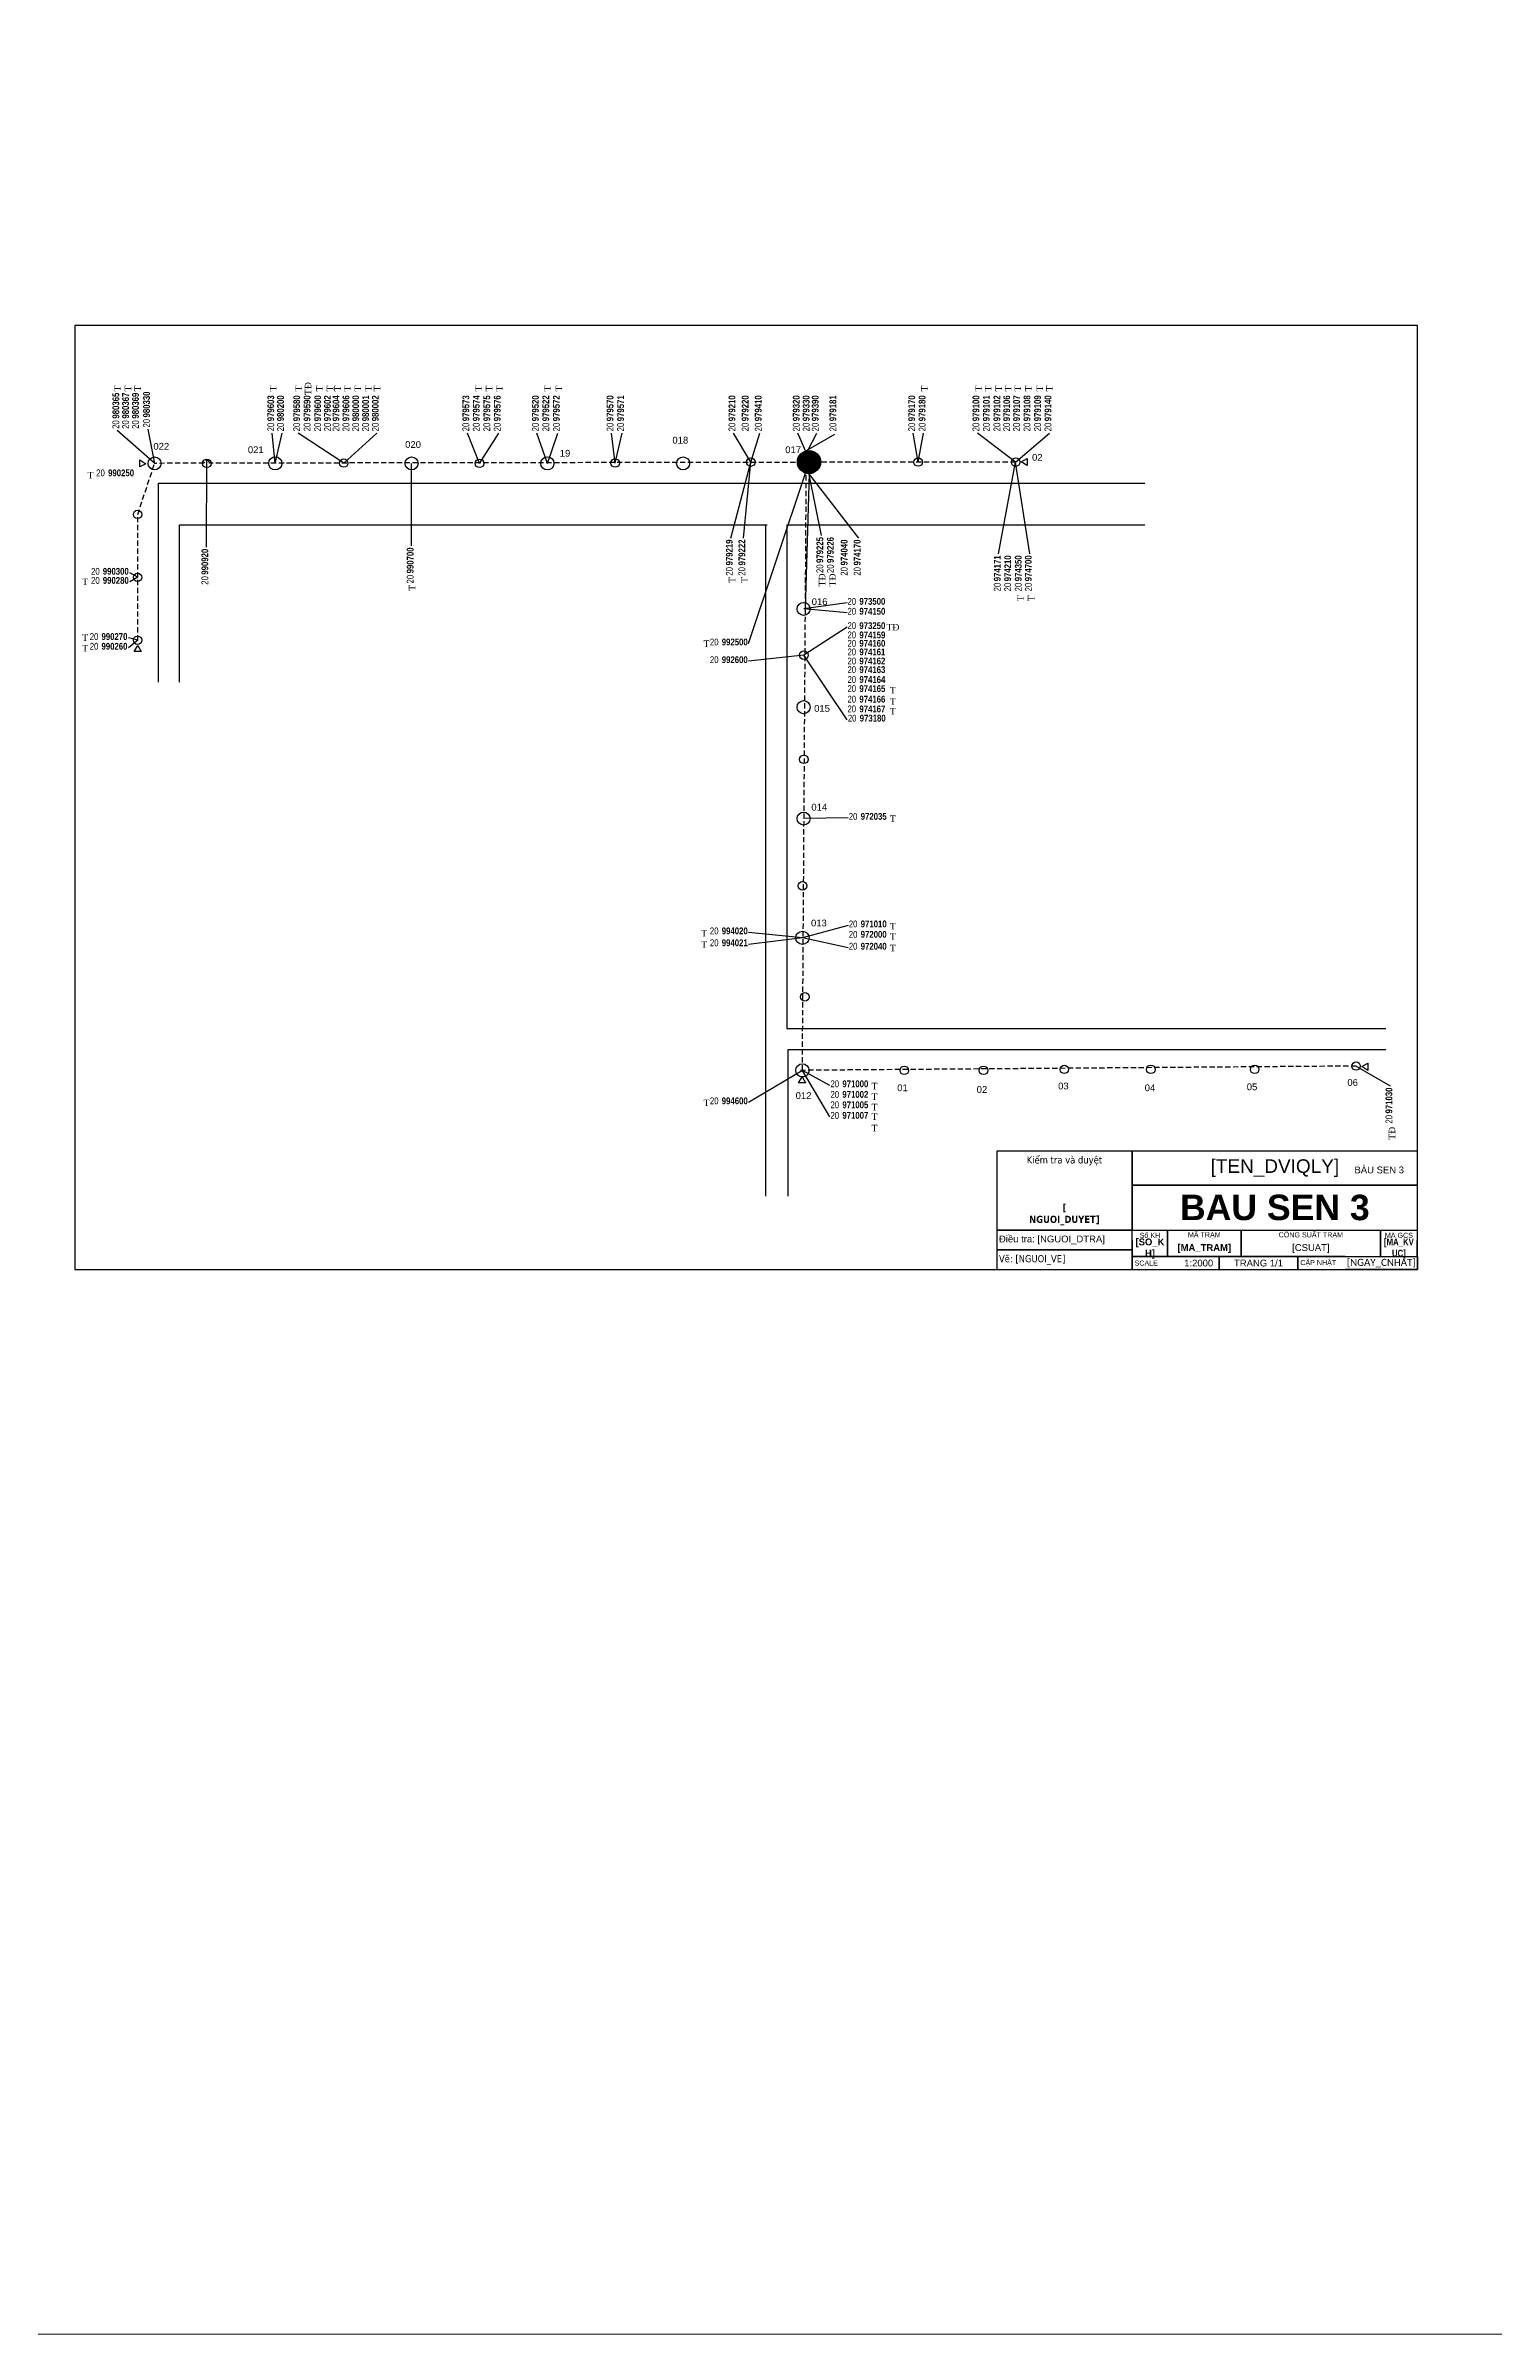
# Model space of a CAD drawing. Header units: metres. Extents: x 429925 to 893472, y 1245258 to 2552490.
# Drawn here: x 439415 to 440292, y 1265499 to 1266885 of the extents above; entities that cross this region are included whole.
import ezdxf

# ---------------------------------------------------------------- set-up
doc = ezdxf.new("R2010")
doc.units = ezdxf.units.M
doc.linetypes.add('HIDDEN2', pattern=[4.7625, 3.175, -1.5875])
for name, color, linetype in [('ANNOTATIONS', 7, 'Continuous'), ('CONNECTOR', 7, 'Continuous'), ('DATA_GRAPHIC', 7, 'Continuous')]:
    doc.layers.add(name, color=color, linetype=linetype)
doc.layers.add('duong bao', color=3, linetype='Continuous', lineweight=13)
doc.styles.get("Standard").update_dxf_attribs({"font": 'arial.ttf'})

msp = doc.modelspace()

# ---------------------------------------------------------------- hatches: boundary and pattern name
at = {"layer": 'CONNECTOR'}
h = msp.add_hatch(color=254, dxfattribs=at)
edge = h.paths.add_edge_path()
edge.add_arc((439877.4, 1266632.8), 7.02, 0, 360)
msp.add_hatch(color=7, dxfattribs=at).paths.add_polyline_path([(439884.2, 1266632.9), (439874.1, 1266638.8), (439873.9, 1266626.7)])

# ---------------------------------------------------------------- linework, layer by layer
at = {"color": 9, "linetype": 'Continuous'}
for p, q in [((439483.7, 1266620.1), (440080.6, 1266620.1)), ((439483.7, 1266499.5), (439483.7, 1266620.1)), ((439496.4, 1266594.7), (439852, 1266594.7)), ((439496.4, 1266499.5), (439496.4, 1266594.7)), ((439851.3, 1266188.3), (439851.3, 1266594.7)), ((439864, 1266594.7), (439864, 1266289.9)), ((439864, 1266594.7), (440080.6, 1266594.7)), ((439864, 1266289.9), (440226.6, 1266289.9)), ((439864.7, 1266188.3), (439864.7, 1266277.2)), ((439864.7, 1266277.2), (440226.6, 1266277.2)), ((440073.1, 1266161.4), (440073.1, 1266167.7)), ((440073.1, 1266167.7), (440094.4, 1266167.7)), ((440094.4, 1266167.7), (440094.4, 1266161.4)), ((440094.4, 1266161.4), (440094.4, 1266167.7)), ((440094.4, 1266167.7), (440139, 1266167.7)), ((440139, 1266167.7), (440139, 1266161.4)), ((440139, 1266161.4), (440139, 1266167.7)), ((440139, 1266167.7), (440223.4, 1266167.7)), ((440223.4, 1266167.7), (440223.4, 1266161.4)), ((440223.4, 1266161.4), (440223.4, 1266167.7)), ((440223.4, 1266167.7), (440245.6, 1266167.7)), ((440245.6, 1266167.7), (440245.6, 1266161.4)), ((440073.1, 1266161.4), (440073.1, 1266151.8)), ((440073.1, 1266151.8), (440094.4, 1266151.8)), ((440100.8, 1266151.8), (440073.1, 1266151.8)), ((440073.1, 1266151.8), (440073.1, 1266143.9)), ((440094.4, 1266151.8), (440094.4, 1266161.4)), ((440094.4, 1266161.4), (440094.4, 1266151.8)), ((440094.4, 1266151.8), (440139, 1266151.8)), ((440139, 1266151.8), (440139, 1266161.4)), ((440139, 1266161.4), (440139, 1266151.8)), ((440139, 1266151.8), (440223.4, 1266151.8)), ((440201.9, 1266151.8), (440173.3, 1266151.8)), ((440173.3, 1266151.8), (440173.3, 1266143.9)), ((440201.9, 1266151.8), (440245.7, 1266151.8)), ((440223.4, 1266151.8), (440223.4, 1266161.4)), ((440223.4, 1266161.4), (440223.4, 1266151.8)), ((440223.4, 1266151.8), (440245.6, 1266151.8)), ((440245.6, 1266151.8), (440245.6, 1266161.4)), ((440245.7, 1266151.8), (440245.7, 1266143.9)), ((440073.1, 1266143.9), (440100.8, 1266143.9)), ((440173.3, 1266143.9), (440201.9, 1266143.9)), ((440245.7, 1266143.9), (440201.9, 1266143.9))]:
    msp.add_line(p, q, dxfattribs=at)
for points in [[(439432.9, 1266143.9), (440245.7, 1266143.9), (440245.7, 1266715.4), (439432.9, 1266715.4)], [(439475.9, 1266631.8), (439472.3, 1266629.9), (439472.3, 1266634.2)], [(440005.9, 1266633), (440009.5, 1266635), (440009.5, 1266630.7)], [(439471.1, 1266521.7), (439473.1, 1266518.1), (439468.8, 1266518.1)], [(439873.3, 1266260.5), (439875.3, 1266257), (439871, 1266257)], [(440212.1, 1266266.9), (440215.7, 1266268.8), (440215.7, 1266264.5)], [(439991, 1266167.7), (440073.1, 1266167.7), (440073.1, 1266215.5), (439991, 1266215.5)], [(440073.1, 1266195), (440245.7, 1266195), (440245.7, 1266215.5), (440073.1, 1266215.5)], [(440073.1, 1266167.7), (440245.7, 1266167.7), (440245.7, 1266195), (440073.1, 1266195)], [(439991, 1266155.8), (440073.1, 1266155.8), (440073.1, 1266167.7), (439991, 1266167.7)], [(439991, 1266143.9), (440073.1, 1266143.9), (440073.1, 1266155.8), (439991, 1266155.8)], [(440125.7, 1266143.9), (440173.3, 1266143.9), (440173.3, 1266151.8), (440125.7, 1266151.8)]]:
    msp.add_lwpolyline(points, close=True, dxfattribs=at)
for points in [[(439477.3, 1266632, -1), (439485.2, 1266632, -1)], [(439510.2, 1266632, -1), (439515.4, 1266632, -1)], [(439550.3, 1266632, -1), (439558.3, 1266632, -1)], [(439593.2, 1266632.2, -1), (439598.3, 1266632.2, -1)], [(439632.9, 1266632, -1), (439640.8, 1266632, -1)], [(439675.3, 1266632, -1), (439680.5, 1266632, -1)], [(439715, 1266632, -1), (439723, 1266632, -1)], [(439757.5, 1266632.2, -1), (439762.7, 1266632.2, -1)], [(439797.2, 1266632, -1), (439805.1, 1266632, -1)], [(439839.6, 1266632.8, -1), (439844.8, 1266632.8, -1)], [(439940.9, 1266632.8, -1), (439946, 1266632.8, -1)], [(439999.9, 1266632.8, -1), (440005.1, 1266632.8, -1)], [(439468.4, 1266601.1, -1), (439473.5, 1266601.1, -1)], [(439468.4, 1266563, -1), (439473.5, 1266563, -1)], [(439870.2, 1266543.9, -1), (439878.1, 1266543.9, -1)], [(439468.4, 1266524.9, -1), (439473.5, 1266524.9, -1)], [(439871.6, 1266515.9, -1), (439876.8, 1266515.9, -1)], [(439870.2, 1266484.4, -1), (439878.1, 1266484.4, -1)], [(439871.6, 1266452.8, -1), (439876.8, 1266452.8, -1)], [(439870.2, 1266416.9, -1), (439878.1, 1266416.9, -1)], [(439870.8, 1266376.2, -1), (439876, 1266376.2, -1)], [(439869.4, 1266344.7, -1), (439877.4, 1266344.7, -1)], [(439872.2, 1266309, -1), (439877.4, 1266309, -1)], [(439869.4, 1266264.5, -1), (439877.4, 1266264.5, -1)], [(439932.5, 1266264.5, -1), (439937.7, 1266264.5, -1)], [(439980.5, 1266264.5, -1), (439985.7, 1266264.5, -1)], [(440029.4, 1266265.1, -1), (440034.5, 1266265.1, -1)], [(440081.7, 1266265.1, -1), (440086.9, 1266265.1, -1)], [(440144.6, 1266265.1, -1), (440149.8, 1266265.1, -1)], [(440206, 1266267.1, -1), (440211.1, 1266267.1, -1)]]:
    msp.add_lwpolyline(points, format="xyb", close=True, dxfattribs=at)
at = {"layer": 'ANNOTATIONS', "linetype": 'Continuous'}
for p, q in [((440125.7, 1266151.8), (440100.8, 1266151.8)), ((440125.7, 1266143.9), (440125.7, 1266151.8)), ((440100.8, 1266143.9), (440125.7, 1266143.9))]:
    msp.add_line(p, q, dxfattribs=at)
at = {"layer": 'CONNECTOR', "linetype": 'Continuous'}
for p, q in [((439481.3, 1266632), (439458.6, 1266651.9)), ((439481.3, 1266632), (439477.3, 1266652.7)), ((439554.3, 1266632), (439552.4, 1266650.3)), ((439554.3, 1266632), (439558.4, 1266650.3)), ((439595.8, 1266632.2), (439568.2, 1266650.3)), ((439595.8, 1266632.2), (439615.8, 1266650.3)), ((439677.9, 1266632), (439670.6, 1266650.3)), ((439677.9, 1266632), (439689.6, 1266650.3)), ((439719, 1266632), (439712.6, 1266650.3)), ((439719, 1266632), (439725.3, 1266650.3)), ((439760.1, 1266632.2), (439757.9, 1266650.3)), ((439760.1, 1266632.2), (439764.2, 1266650.3)), ((439842.2, 1266632.8), (439831.7, 1266650.3)), ((439842.2, 1266632.8), (439847.6, 1266650.3)), ((439875.2, 1266639.5), (439870.6, 1266650.3)), ((439892.8, 1266649.4), (439875.6, 1266639.6)), ((439876.7, 1266639.8), (439882.1, 1266650.3)), ((439943.4, 1266632.8), (439940.5, 1266650.3)), ((439943.4, 1266632.8), (439946.8, 1266650.3)), ((440002.5, 1266632.8), (439979.3, 1266650.3)), ((440002.5, 1266632.8), (440023, 1266650.3)), ((439512.6, 1266581.2), (439512.8, 1266634.6)), ((439636.8, 1266582), (439636.8, 1266632)), ((439830.1, 1266586.8), (439842.2, 1266632.8)), ((439837.7, 1266586.8), (439842.2, 1266632.8)), ((439840.8, 1266522.9), (439875.3, 1266626.1)), ((439875.2, 1266543.9), (439877.7, 1266625.8)), ((439907.5, 1266586.8), (439877.3, 1266625.8)), ((439884.9, 1266588.4), (439877.4, 1266625.2)), ((439992.2, 1266577.3), (440002.5, 1266632.8)), ((440011.1, 1266577.3), (440002.5, 1266632.8)), ((439471, 1266563), (439466.2, 1266565.7)), ((439471, 1266563), (439466.2, 1266560.2)), ((439900.4, 1266547.5), (439874.2, 1266543.9)), ((439900.4, 1266541.5), (439874.2, 1266543.9)), ((439471, 1266524.9), (439465.4, 1266526.3)), ((439471, 1266524.9), (439465.4, 1266520.3)), ((439900.4, 1266532.8), (439874.2, 1266515.9)), ((439874.2, 1266515.9), (439840.8, 1266512.2)), ((439900.5, 1266476.8), (439874.2, 1266515.9)), ((439901.2, 1266417.3), (439874.2, 1266416.9)), ((439873.4, 1266344.7), (439840.8, 1266348)), ((439873.4, 1266344.7), (439840.8, 1266340.8)), ((439901.2, 1266352.2), (439873.4, 1266344.7)), ((439901.2, 1266338.7), (439873.4, 1266344.7)), ((439873.4, 1266264.5), (439840.8, 1266245.1)), ((439890.1, 1266255.4), (439873.4, 1266264.5)), ((439890.1, 1266236.3), (439873.4, 1266264.5)), ((440229.4, 1266255), (440208.5, 1266267.1))]:
    msp.add_line(p, q, dxfattribs=at)
at = {"layer": 'CONNECTOR', "linetype": 'HIDDEN2'}
for p, q in [((439471, 1266601.1), (439481.3, 1266632)), ((439873.4, 1266264.5), (439875.8, 1266632.5)), ((439471, 1266524.9), (439471, 1266601.1)), ((440208.7, 1266267.1), (439871, 1266264.5))]:
    msp.add_line(p, q, dxfattribs=at)
msp.add_lwpolyline([(440002.5, 1266632.8), (439514.5, 1266632.1, 1), (439511.1, 1266632.1), (439481.3, 1266632)], format="xyb", dxfattribs=at)
at = {"layer": 'CONNECTOR', "linetype": 'Continuous'}
msp.add_lwpolyline([(439884.2, 1266632.9), (439874.1, 1266638.8), (439873.9, 1266626.7)], close=True, dxfattribs=at)
msp.add_circle((439877.4, 1266632.8), 7.02, dxfattribs=at)
at = {"layer": 'duong bao', "ltscale": 2}
msp.add_lwpolyline([(433455.3, 1268270.4), (449122.3, 1268270.4), (449122.3, 1265499.3), (433455.3, 1265499.3)], close=True, dxfattribs=at)

# ---------------------------------------------------------------- texts
at = {"char_height": 3.914, "width": 22.225, "attachment_point": 5, "rotation": 90}
for s, insert in [('\\C7;\\fTimes New Roman|b0|i0|;\\H3.9136135429144;T', (439458.8, 1266677.3)), ('\\C7;\\fTimes New Roman|b0|i0|;\\H3.9136135429144;T', (439465.1, 1266677.3)), ('\\C7;\\fTimes New Roman|b0|i0|;\\H3.9136135429144;T', (439471, 1266677.3)), ('\\C7;\\fTimes New Roman|b0|i0|;\\H3.9136135429144;T', (439553, 1266677.3)), ('\\C7;\\fTimes New Roman|b0|i0|;\\H3.9136135429144;T', (439568.3, 1266677.3)), ('\\C7;\\fTimes New Roman|b0|i0|;\\H3.9136135429144;TĐ', (439574.1, 1266677.3)), ('\\C7;\\fTimes New Roman|b0|i0|;\\H3.9136135429144;T', (439581, 1266677.3)), ('\\C7;\\fTimes New Roman|b0|i0|;\\H3.9136135429144;T', (439587.4, 1266677.3)), ('\\C7;\\fTimes New Roman|b0|i0|;\\H3.9136135429144;T', (439592.1, 1266677.3)), ('\\C7;\\fTimes New Roman|b0|i0|;\\H3.9136135429144;T', (439598, 1266677.3)), ('\\C7;\\fTimes New Roman|b0|i0|;\\H3.9136135429144;T', (439604.3, 1266677.3)), ('\\C7;\\fTimes New Roman|b0|i0|;\\H3.9136135429144;T', (439610.7, 1266677.3)), ('\\C7;\\fTimes New Roman|b0|i0|;\\H3.9136135429144;T', (439615.9, 1266677.3)), ('\\C7;\\fTimes New Roman|b0|i0|;\\H3.9136135429144;T', (439677.3, 1266677.3)), ('\\C7;\\fTimes New Roman|b0|i0|;\\H3.9136135429144;T', (439683.7, 1266677.3)), ('\\C7;\\fTimes New Roman|b0|i0|;\\H3.9136135429144;T', (439690, 1266677.3)), ('\\C7;\\fTimes New Roman|b0|i0|;\\H3.9136135429144;T', (439719.1, 1266677.3)), ('\\C7;\\fTimes New Roman|b0|i0|;\\H3.9136135429144;T', (439726, 1266677.3)), ('\\C7;\\fTimes New Roman|b0|i0|;\\H3.9136135429144;T', (439947.2, 1266677.3)), ('\\C7;\\fTimes New Roman|b0|i0|;\\H3.9136135429144;T', (439980, 1266677.3)), ('\\C7;\\fTimes New Roman|b0|i0|;\\H3.9136135429144;T', (439985.8, 1266677.3)), ('\\C7;\\fTimes New Roman|b0|i0|;\\H3.9136135429144;T', (439992.2, 1266677.3)), ('\\C7;\\fTimes New Roman|b0|i0|;\\H3.9136135429144;T', (439998, 1266677.3)), ('\\C7;\\fTimes New Roman|b0|i0|;\\H3.9136135429144;T', (440003.8, 1266677.3)), ('\\C7;\\fTimes New Roman|b0|i0|;\\H3.9136135429144;T', (440010.2, 1266677.3)), ('\\C7;\\fTimes New Roman|b0|i0|;\\H3.9136135429144;T', (440017.1, 1266677.3)), ('\\C7;\\fTimes New Roman|b0|i0|;\\H3.9136135429144;T', (440022.9, 1266677.3)), ('\\C7;\\fTimes New Roman|b0|i0|;\\H3.9136135429144;TĐ', (439885.3, 1266561.4)), ('\\C7;\\fTimes New Roman|b0|i0|;\\H3.9136135429144;TĐ', (439891.6, 1266561.4)), ('\\C7;\\fTimes New Roman|b0|i0|;\\H3.9136135429144;T', (439637.1, 1266556.6)), ('\\C7;\\fTimes New Roman|b0|i0|;\\H3.9136135429144;T', (439830.8, 1266561.4)), ('\\C7;\\fTimes New Roman|b0|i0|;\\H3.9136135429144;T', (439838.2, 1266561.4)), ('\\C7;\\fTimes New Roman|b0|i0|;\\H3.9136135429144;T', (440005.4, 1266550.3)), ('\\C7;\\fTimes New Roman|b0|i0|;\\H3.9136135429144;T', (440011.8, 1266550.3)), ('\\C7;\\fTimes New Roman|b0|i0|;\\H3.9136135429144;TĐ', (440230.3, 1266226.4))]:
    msp.add_mtext(s, dxfattribs=dict(at, insert=insert))
for s, insert, char_height, width, attachment_point in [('\\C7;\\fArial Unicode MS|b0|i0|;\\H4.1092942200601;018', (439799.5, 1266646), 4.109, 22.401, 5), ('\\C7;\\fArial Unicode MS|b0|i0|;\\H4.1092942200601;022', (439485.3, 1266642.3), 4.109, 22.401, 5), ('\\C7;\\fArial Unicode MS|b0|i0|;\\H4.1092942200601;021', (439542.5, 1266640.2), 4.109, 22.401, 5), ('\\C7;\\fArial Unicode MS|b0|i0|;\\H4.1092942200601;020', (439637.7, 1266643.4), 4.109, 22.401, 5), ('\\C7;\\fArial Unicode MS|b0|i0|;\\H4.1092942200601;19', (439729.7, 1266638.1), 4.109, 22.225, 5), ('\\C7;\\fArial Unicode MS|b0|i0|;\\H4.1092942200601;017', (439867.8, 1266640.2), 4.109, 22.401, 5), ('\\C7;\\fArial Unicode MS|b0|i0|;\\H4.1092942200601;02', (440015.6, 1266635.6), 4.109, 22.401, 5), ('\\C7;\\fTimes New Roman|b0|i0|;\\H3.9136135429144;T', (439442.4, 1266624.9), 3.914, 22.225, 5), ('\\C7;\\fTimes New Roman|b0|i0|;\\H3.9136135429144;T', (439439.2, 1266560.3), 3.914, 22.225, 5), ('\\C7;\\fArial Unicode MS|b0|i0|;\\H4.1092942200601;016', (439883.8, 1266548.2), 4.109, 22.401, 5), ('\\C7;\\fTimes New Roman|b0|i0|;\\H3.9136135429144;T', (439439.2, 1266526.5), 3.914, 22.225, 5), ('\\C7;\\fTimes New Roman|b0|i0|;\\H3.9136135429144;T', (439815.4, 1266522.8), 3.914, 22.225, 5), ('\\C7;\\fTimes New Roman|b0|i0|;\\H3.9136135429144;TĐ', (439928.2, 1266532.8), 3.914, 22.225, 5), ('\\C7;\\fTimes New Roman|b0|i0|;\\H3.9136135429144;T', (439439.2, 1266520.1), 3.914, 22.225, 5), ('\\C7;\\fTimes New Roman|b0|i0|;\\H3.9136135429144;T', (439928.2, 1266494.7), 3.914, 22.225, 5), ('\\C7;\\fArial Unicode MS|b0|i0|;\\H4.1092942200601;015', (439885.3, 1266483.6), 4.109, 22.401, 5), ('\\C7;\\fTimes New Roman|b0|i0|;\\H3.9136135429144;T', (439928.2, 1266487.8), 3.914, 22.225, 5), ('\\C7;\\fTimes New Roman|b0|i0|;\\H3.9136135429144;T', (439928.2, 1266482), 3.914, 22.225, 5), ('\\C7;\\fArial Unicode MS|b0|i0|;\\H4.1092942200601;014', (439883.6, 1266423.8), 4.109, 22.401, 5), ('\\C7;\\fTimes New Roman|b0|i0|;\\H3.9136135429144;T', (439928.2, 1266416.9), 3.914, 22.225, 5), ('\\C7;\\fTimes New Roman|b0|i0|;\\H3.9136135429144;T', (439813.9, 1266347.6), 3.914, 22.225, 5), ('\\C7;\\fTimes New Roman|b0|i0|;\\H3.9136135429144;T', (439813.9, 1266340.7), 3.914, 22.225, 5), ('\\C7;\\fArial Unicode MS|b0|i0|;\\H4.1092942200601;013', (439883.4, 1266353.7), 4.109, 22.401, 5), ('\\C7;\\fTimes New Roman|b0|i0|;\\H3.9136135429144;T', (439928.2, 1266351.8), 3.914, 22.225, 5), ('\\C7;\\fTimes New Roman|b0|i0|;\\H3.9136135429144;T', (439928.2, 1266345.5), 3.914, 22.225, 5), ('\\C7;\\fTimes New Roman|b0|i0|;\\H3.9136135429144;T', (439928.2, 1266338.6), 3.914, 22.225, 5), ('\\C7;\\fTimes New Roman|b0|i0|;\\H3.9136135429144;T', (439815.4, 1266244.9), 3.914, 22.225, 5), ('\\C7;\\fArial Unicode MS|b0|i0|;\\H4.1092942200601;012', (439874.1, 1266249.2), 4.109, 22.401, 5), ('\\C7;\\fTimes New Roman|b0|i0|;\\H3.9136135429144;T', (439917, 1266255), 3.914, 22.225, 5), ('\\C7;\\fTimes New Roman|b0|i0|;\\H3.9136135429144;T', (439917, 1266248.6), 3.914, 22.225, 5), ('\\C7;\\fArial Unicode MS|b0|i0|;\\H4.1092942200601;01', (439934, 1266253.9), 4.109, 22.401, 5), ('\\C7;\\fArial Unicode MS|b0|i0|;\\H4.1092942200601;02', (439982.1, 1266252.9), 4.109, 22.401, 5), ('\\C7;\\fArial Unicode MS|b0|i0|;\\H4.1092942200601;03', (440031.4, 1266255), 4.109, 22.401, 5), ('\\C7;\\fArial Unicode MS|b0|i0|;\\H4.1092942200601;04', (440083.8, 1266253.9), 4.109, 22.401, 5), ('\\C7;\\fArial Unicode MS|b0|i0|;\\H4.1092942200601;05', (440145.6, 1266254.5), 4.109, 22.401, 5), ('\\C7;\\fArial Unicode MS|b0|i0|;\\H4.1092942200601;06', (440206.5, 1266257.1), 4.109, 22.401, 5), ('\\C7;\\fTimes New Roman|b0|i0|;\\H3.9136135429144;T', (439917, 1266242.3), 3.914, 22.225, 5), ('\\C7;\\fTimes New Roman|b0|i0|;\\H3.9136135429144;T', (439917, 1266236.5), 3.914, 22.225, 5), ('\\C7;\\fTimes New Roman|b0|i0|;\\H3.9136135429144;T', (439917, 1266229.6), 3.914, 22.225, 5), ('\\C7;\\fTahoma|b0|i0|;\\H4.315999160707;Kiểm tra và duyệt\\P\\P\\P\\P\\fTahoma|b1|i0|;[\\PNGUOI_DUYET]', (440032, 1266191.6), 4.316, 82.161, 5), ('\\C7;\\fArial Unicode MS|b0|i0|;\\H8.2185884401202;[TEN_DVIQLY]', (440159.4, 1266205.3), 8.219, 172.539, 5), ('\\C7;\\fArial Unicode MS|b0|i0|;\\H4.1092942200601;BÀU SEN 3', (440222.6, 1266204.2), 4.109, 106.362, 5), ('\\C7;\\fArial Unicode MS|b1|i0|;\\H15.409959136695;BAU SEN 3', (440159.4, 1266181.4), 15.41, 172.539, 5), ('\\C7;\\fArial|b0|i0|;\\H4.1092942200601;Điều tra: [NGUOI_DTRA]', (439992.4, 1266161.8), 4.109, 82.161, 4), ('\\C7;\\fArial Unicode MS|b1|i0|;\\H4.1092942200601;[SO_K\\PH]', (440083.8, 1266156.6), 4.109, 21.318, 5), ('\\C7;\\fArial|b0|i0|;\\H3.0819353945553;Số KH', (440083.8, 1266164.6), 3.082, 27.714, 5), ('\\C7;\\fArial|b0|i0|;\\H3.0819353945553;MÃ TRẠM', (440116.7, 1266164.6), 3.082, 44.572, 5), ('\\C7;\\fArial|b0|i0|;\\H3.0819353945553;CÔNG SUẤT TRẠM', (440181.2, 1266164.6), 3.082, 84.357, 5), ('\\C7;\\fArial Narrow|b1|i0|;\\H4.1092942200601;[MA_KV\\PUC]', (440234.5, 1266156.6), 4.109, 22.286, 5), ('\\C7;\\fArial|b0|i0|;\\H3.0819353945553;MA GCS', (440234.5, 1266164.6), 3.082, 22.286, 5), ('\\C7;\\fTahoma|b0|i0|;\\H4.315999160707;Vẽ: [NGUOI_VE]', (439992.4, 1266149.8), 4.316, 82.161, 4), ('\\C7;\\fArial|b0|i0|;\\H3.0819353945553;SCALE', (440074.5, 1266147.8), 3.082, 27.686, 4), ('\\C7;\\fArial Unicode MS|b1|i0|;\\H4.1092942200601;[MA_TRAM]', (440116.7, 1266156.6), 4.109, 44.572, 5), ('\\C7;\\fArial|b0|i0|;\\H4.1092942200601;TRANG 1/1', (440149.5, 1266147.8), 4.109, 47.654, 5), ('\\C7;\\fArial|b0|i0|;\\H4.1092942200601;[CSUAT]', (440181.2, 1266156.6), 4.109, 84.357, 5), ('\\C7;\\fArial|b0|i0|;\\H3.0819353945553;CẬP NHẬT', (440174.8, 1266147.8), 3.082, 28.526, 4), ('\\C7;\\fCalibri|b0|i0|;\\H4.2333171844482;[NGAY_CNHAT]', (440223.8, 1266147.8), 4.233, 43.783, 5)]:
    msp.add_mtext(s, dxfattribs=dict(insert=insert, char_height=char_height, width=width, attachment_point=attachment_point))
at = {"layer": 'ANNOTATIONS', "insert": (440113.3, 1266147.8), "char_height": 4.109, "width": 24.91, "attachment_point": 5}
msp.add_mtext('\\C7;\\fArial|b0|i0|;\\H4.1092942200601;1:2000', dxfattribs=at)
at = {"layer": 'DATA_GRAPHIC', "char_height": 4.109, "rotation": 90}
for s, insert, width, attachment_point in [('\\C7;\\fArial Narrow|b1|i0|;\\H4.1092942200601;980330', (439474.3, 1266675.5), 17.613, 3), ('\\C7;\\fArial Narrow|b1|i0|;\\H4.1092942200601;980365', (439455.7, 1266674.8), 17.613, 3), ('\\C7;\\fArial Narrow|b1|i0|;\\H4.1092942200601;980367', (439461.6, 1266674.8), 17.613, 3), ('\\C7;\\fArial Narrow|b1|i0|;\\H4.1092942200601;980369', (439467.6, 1266674.8), 17.613, 3), ('\\C7;\\fArial Narrow|b1|i0|;\\H4.1092942200601;979603', (439549.5, 1266673.2), 17.613, 3), ('\\C7;\\fArial Narrow|b1|i0|;\\H4.1092942200601;980200', (439555.4, 1266673.2), 17.613, 3), ('\\C7;\\fArial Narrow|b1|i0|;\\H4.1092942200601;979580', (439565.2, 1266673.2), 17.613, 3), ('\\C7;\\fArial Narrow|b1|i0|;\\H4.1092942200601;979590', (439571.5, 1266673.2), 17.613, 3), ('\\C7;\\fArial Narrow|b1|i0|;\\H4.1092942200601;979600', (439577.9, 1266673.2), 17.613, 3), ('\\C7;\\fArial Narrow|b1|i0|;\\H4.1092942200601;979602', (439583.8, 1266673.2), 17.613, 3), ('\\C7;\\fArial Narrow|b1|i0|;\\H4.1092942200601;979604', (439589, 1266673.2), 17.613, 3), ('\\C7;\\fArial Narrow|b1|i0|;\\H4.1092942200601;979606', (439595, 1266673.2), 17.613, 3), ('\\C7;\\fArial Narrow|b1|i0|;\\H4.1092942200601;980000', (439600.9, 1266673.2), 17.613, 3), ('\\C7;\\fArial Narrow|b1|i0|;\\H4.1092942200601;980001', (439606.9, 1266673.2), 17.613, 3), ('\\C7;\\fArial Narrow|b1|i0|;\\H4.1092942200601;980002', (439612.8, 1266673.2), 17.613, 3), ('\\C7;\\fArial Narrow|b1|i0|;\\H4.1092942200601;979573', (439667.6, 1266673.2), 17.613, 3), ('\\C7;\\fArial Narrow|b1|i0|;\\H4.1092942200601;979574', (439673.9, 1266673.2), 17.613, 3), ('\\C7;\\fArial Narrow|b1|i0|;\\H4.1092942200601;979575', (439680.3, 1266673.2), 17.613, 3), ('\\C7;\\fArial Narrow|b1|i0|;\\H4.1092942200601;979576', (439686.6, 1266673.2), 17.613, 3), ('\\C7;\\fArial Narrow|b1|i0|;\\H4.1092942200601;979520', (439709.7, 1266673.2), 17.613, 3), ('\\C7;\\fArial Narrow|b1|i0|;\\H4.1092942200601;979522', (439716, 1266673.2), 17.613, 3), ('\\C7;\\fArial Narrow|b1|i0|;\\H4.1092942200601;979572', (439722.4, 1266673.2), 17.613, 3), ('\\C7;\\fArial Narrow|b1|i0|;\\H4.1092942200601;979570', (439754.9, 1266673.2), 17.613, 3), ('\\C7;\\fArial Narrow|b1|i0|;\\H4.1092942200601;979571', (439761.3, 1266673.2), 17.613, 3), ('\\C7;\\fArial Narrow|b1|i0|;\\H4.1092942200601;979210', (439828.7, 1266673.2), 17.613, 3), ('\\C7;\\fArial Narrow|b1|i0|;\\H4.1092942200601;979220', (439836.7, 1266673.2), 17.613, 3), ('\\C7;\\fArial Narrow|b1|i0|;\\H4.1092942200601;979410', (439844.6, 1266673.2), 17.613, 3), ('\\C7;\\fArial Narrow|b1|i0|;\\H4.1092942200601;979320', (439867.6, 1266673.2), 17.613, 3), ('\\C7;\\fArial Narrow|b1|i0|;\\H4.1092942200601;979330', (439873.6, 1266673.2), 17.613, 3), ('\\C7;\\fArial Narrow|b1|i0|;\\H4.1092942200601;979390', (439879.1, 1266673.2), 17.613, 3), ('\\C7;\\fArial Narrow|b1|i0|;\\H4.1092942200601;979181', (439889.8, 1266673.2), 17.613, 3), ('\\C7;\\fArial Narrow|b1|i0|;\\H4.1092942200601;979170', (439937.5, 1266673.2), 17.613, 3), ('\\C7;\\fArial Narrow|b1|i0|;\\H4.1092942200601;979180', (439943.8, 1266673.2), 17.613, 3), ('\\C7;\\fArial Narrow|b1|i0|;\\H4.1092942200601;979100', (439976.4, 1266673.2), 17.613, 3), ('\\C7;\\fArial Narrow|b1|i0|;\\H4.1092942200601;979101', (439982.7, 1266673.2), 17.613, 3), ('\\C7;\\fArial Narrow|b1|i0|;\\H4.1092942200601;979102', (439989.1, 1266673.2), 17.613, 3), ('\\C7;\\fArial Narrow|b1|i0|;\\H4.1092942200601;979106', (439995, 1266673.2), 17.613, 3), ('\\C7;\\fArial Narrow|b1|i0|;\\H4.1092942200601;979107', (440001, 1266673.2), 17.613, 3), ('\\C7;\\fArial Narrow|b1|i0|;\\H4.1092942200601;979108', (440007.3, 1266673.2), 17.613, 3), ('\\C7;\\fArial Narrow|b1|i0|;\\H4.1092942200601;979109', (440013.7, 1266673.2), 17.613, 3), ('\\C7;\\fArial Narrow|b1|i0|;\\H4.1092942200601;979140', (440020, 1266673.2), 17.613, 3), ('\\C7;\\fArial Narrow|b0|i0|;\\H4.1092942200601;20', (439455.7, 1266655.5), 6.908, 2), ('\\C7;\\fArial Narrow|b0|i0|;\\H4.1092942200601;20', (439461.6, 1266655.5), 6.908, 2), ('\\C7;\\fArial Narrow|b0|i0|;\\H4.1092942200601;20', (439467.6, 1266655.5), 6.908, 2), ('\\C7;\\fArial Narrow|b0|i0|;\\H4.1092942200601;20', (439474.3, 1266656.3), 6.908, 2), ('\\C7;\\fArial Narrow|b0|i0|;\\H4.1092942200601;20', (439549.5, 1266654), 6.908, 2), ('\\C7;\\fArial Narrow|b0|i0|;\\H4.1092942200601;20', (439555.4, 1266654), 6.908, 2), ('\\C7;\\fArial Narrow|b0|i0|;\\H4.1092942200601;20', (439565.2, 1266654), 6.908, 2), ('\\C7;\\fArial Narrow|b0|i0|;\\H4.1092942200601;20', (439571.5, 1266654), 6.908, 2), ('\\C7;\\fArial Narrow|b0|i0|;\\H4.1092942200601;20', (439577.9, 1266654), 6.908, 2), ('\\C7;\\fArial Narrow|b0|i0|;\\H4.1092942200601;20', (439583.8, 1266654), 6.908, 2), ('\\C7;\\fArial Narrow|b0|i0|;\\H4.1092942200601;20', (439589, 1266654), 6.908, 2), ('\\C7;\\fArial Narrow|b0|i0|;\\H4.1092942200601;20', (439595, 1266654), 6.908, 2), ('\\C7;\\fArial Narrow|b0|i0|;\\H4.1092942200601;20', (439600.9, 1266654), 6.908, 2), ('\\C7;\\fArial Narrow|b0|i0|;\\H4.1092942200601;20', (439606.9, 1266654), 6.908, 2), ('\\C7;\\fArial Narrow|b0|i0|;\\H4.1092942200601;20', (439612.8, 1266654), 6.908, 2), ('\\C7;\\fArial Narrow|b0|i0|;\\H4.1092942200601;20', (439667.6, 1266654), 6.908, 2), ('\\C7;\\fArial Narrow|b0|i0|;\\H4.1092942200601;20', (439673.9, 1266654), 6.908, 2), ('\\C7;\\fArial Narrow|b0|i0|;\\H4.1092942200601;20', (439680.3, 1266654), 6.908, 2), ('\\C7;\\fArial Narrow|b0|i0|;\\H4.1092942200601;20', (439686.6, 1266654), 6.908, 2), ('\\C7;\\fArial Narrow|b0|i0|;\\H4.1092942200601;20', (439709.7, 1266654), 6.908, 2), ('\\C7;\\fArial Narrow|b0|i0|;\\H4.1092942200601;20', (439716, 1266654), 6.908, 2), ('\\C7;\\fArial Narrow|b0|i0|;\\H4.1092942200601;20', (439722.4, 1266654), 6.908, 2), ('\\C7;\\fArial Narrow|b0|i0|;\\H4.1092942200601;20', (439754.9, 1266654), 6.908, 2), ('\\C7;\\fArial Narrow|b0|i0|;\\H4.1092942200601;20', (439761.3, 1266654), 6.908, 2), ('\\C7;\\fArial Narrow|b0|i0|;\\H4.1092942200601;20', (439828.7, 1266654), 6.908, 2), ('\\C7;\\fArial Narrow|b0|i0|;\\H4.1092942200601;20', (439836.7, 1266654), 6.908, 2), ('\\C7;\\fArial Narrow|b0|i0|;\\H4.1092942200601;20', (439844.6, 1266654), 6.908, 2), ('\\C7;\\fArial Narrow|b0|i0|;\\H4.1092942200601;20', (439867.6, 1266654), 6.908, 2), ('\\C7;\\fArial Narrow|b0|i0|;\\H4.1092942200601;20', (439873.6, 1266654), 6.908, 2), ('\\C7;\\fArial Narrow|b0|i0|;\\H4.1092942200601;20', (439879.1, 1266654), 6.908, 2), ('\\C7;\\fArial Narrow|b0|i0|;\\H4.1092942200601;20', (439889.8, 1266654), 6.908, 2), ('\\C7;\\fArial Narrow|b0|i0|;\\H4.1092942200601;20', (439937.5, 1266654), 6.908, 2), ('\\C7;\\fArial Narrow|b0|i0|;\\H4.1092942200601;20', (439943.8, 1266654), 6.908, 2), ('\\C7;\\fArial Narrow|b0|i0|;\\H4.1092942200601;20', (439976.4, 1266654), 6.908, 2), ('\\C7;\\fArial Narrow|b0|i0|;\\H4.1092942200601;20', (439982.7, 1266654), 6.908, 2), ('\\C7;\\fArial Narrow|b0|i0|;\\H4.1092942200601;20', (439989.1, 1266654), 6.908, 2), ('\\C7;\\fArial Narrow|b0|i0|;\\H4.1092942200601;20', (439995, 1266654), 6.908, 2), ('\\C7;\\fArial Narrow|b0|i0|;\\H4.1092942200601;20', (440001, 1266654), 6.908, 2), ('\\C7;\\fArial Narrow|b0|i0|;\\H4.1092942200601;20', (440007.3, 1266654), 6.908, 2), ('\\C7;\\fArial Narrow|b0|i0|;\\H4.1092942200601;20', (440013.7, 1266654), 6.908, 2), ('\\C7;\\fArial Narrow|b0|i0|;\\H4.1092942200601;20', (440020, 1266654), 6.908, 2), ('\\C7;\\fArial Narrow|b1|i0|;\\H4.1092942200601;990920', (439509.6, 1266580.3), 17.613, 3), ('\\C7;\\fArial Narrow|b1|i0|;\\H4.1092942200601;990700', (439633.9, 1266581.1), 17.613, 3), ('\\C7;\\fArial Narrow|b1|i0|;\\H4.1092942200601;979219', (439827.1, 1266585.9), 17.613, 3), ('\\C7;\\fArial Narrow|b1|i0|;\\H4.1092942200601;979222', (439834.7, 1266585.9), 17.613, 3), ('\\C7;\\fArial Narrow|b1|i0|;\\H4.1092942200601;979225', (439881.9, 1266587.4), 17.613, 3), ('\\C7;\\fArial Narrow|b1|i0|;\\H4.1092942200601;979226', (439888.3, 1266587.4), 17.613, 3), ('\\C7;\\fArial Narrow|b1|i0|;\\H4.1092942200601;974040', (439896.6, 1266585.9), 17.613, 3), ('\\C7;\\fArial Narrow|b1|i0|;\\H4.1092942200601;974170', (439904.5, 1266585.9), 17.613, 3), ('\\C7;\\fArial Narrow|b0|i0|;\\H4.1092942200601;20', (439633.9, 1266561.9), 6.908, 2), ('\\C7;\\fArial Narrow|b0|i0|;\\H4.1092942200601;20', (439827.1, 1266566.6), 6.908, 2), ('\\C7;\\fArial Narrow|b0|i0|;\\H4.1092942200601;20', (439834.7, 1266566.6), 6.908, 2), ('\\C7;\\fArial Narrow|b0|i0|;\\H4.1092942200601;20', (439881.9, 1266568.2), 6.908, 2), ('\\C7;\\fArial Narrow|b0|i0|;\\H4.1092942200601;20', (439888.3, 1266568.2), 6.908, 2), ('\\C7;\\fArial Narrow|b0|i0|;\\H4.1092942200601;20', (439896.6, 1266566.6), 6.908, 2), ('\\C7;\\fArial Narrow|b0|i0|;\\H4.1092942200601;20', (439904.5, 1266566.6), 6.908, 2), ('\\C7;\\fArial Narrow|b1|i0|;\\H4.1092942200601;974171', (439989.3, 1266576.3), 17.613, 3), ('\\C7;\\fArial Narrow|b1|i0|;\\H4.1092942200601;974210', (439995.6, 1266576.3), 17.613, 3), ('\\C7;\\fArial Narrow|b1|i0|;\\H4.1092942200601;974350', (440002, 1266576.3), 17.613, 3), ('\\C7;\\fArial Narrow|b1|i0|;\\H4.1092942200601;974700', (440008.1, 1266576.3), 17.613, 3), ('\\C7;\\fArial Narrow|b0|i0|;\\H4.1092942200601;20', (439509.6, 1266561.1), 6.908, 2), ('\\C7;\\fArial Narrow|b0|i0|;\\H4.1092942200601;20', (439989.3, 1266557.1), 6.908, 2), ('\\C7;\\fArial Narrow|b0|i0|;\\H4.1092942200601;20', (439995.6, 1266557.1), 6.908, 2), ('\\C7;\\fArial Narrow|b0|i0|;\\H4.1092942200601;20', (440002, 1266557.1), 6.908, 2), ('\\C7;\\fArial Narrow|b0|i0|;\\H4.1092942200601;20', (440008.1, 1266557.1), 6.908, 2), ('\\C7;\\fArial Narrow|b1|i0|;\\H4.1092942200601;971030', (440226.4, 1266254.1), 17.613, 3), ('\\C7;\\fArial Narrow|b0|i0|;\\H4.1092942200601;20', (440226.4, 1266234.9), 6.908, 2)]:
    msp.add_mtext(s, dxfattribs=dict(at, insert=insert, width=width, attachment_point=attachment_point))
at = {"layer": 'DATA_GRAPHIC', "char_height": 4.109}
for s, insert, width, attachment_point in [('\\C7;\\fArial Narrow|b0|i0|;\\H4.1092942200601;20', (439448.5, 1266628.3), 6.699, 2), ('\\C7;\\fArial Narrow|b1|i0|;\\H4.1092942200601;990250', (439468.8, 1266628.3), 17.464, 3), ('\\C7;\\fArial Narrow|b0|i0|;\\H4.1092942200601;20', (439445.4, 1266568.7), 6.699, 2), ('\\C7;\\fArial Narrow|b1|i0|;\\H4.1092942200601;990300', (439465.6, 1266568.7), 17.464, 3), ('\\C7;\\fArial Narrow|b0|i0|;\\H4.1092942200601;20', (439445.4, 1266563.2), 6.699, 2), ('\\C7;\\fArial Narrow|b1|i0|;\\H4.1092942200601;990280', (439465.6, 1266563.2), 17.464, 3), ('\\C7;\\fArial Narrow|b0|i0|;\\H4.1092942200601;20', (439903.3, 1266550.5), 6.699, 2), ('\\C7;\\fArial Narrow|b1|i0|;\\H4.1092942200601;973500', (439923.6, 1266550.5), 17.464, 3), ('\\C7;\\fArial Narrow|b0|i0|;\\H4.1092942200601;20', (439903.3, 1266544.5), 6.699, 2), ('\\C7;\\fArial Narrow|b1|i0|;\\H4.1092942200601;974150', (439923.6, 1266544.5), 17.464, 3), ('\\C7;\\fArial Narrow|b0|i0|;\\H4.1092942200601;20', (439444.6, 1266529.2), 6.699, 2), ('\\C7;\\fArial Narrow|b0|i0|;\\H4.1092942200601;20', (439444.6, 1266523.3), 6.699, 2), ('\\C7;\\fArial Narrow|b1|i0|;\\H4.1092942200601;990270', (439464.8, 1266529.2), 17.464, 3), ('\\C7;\\fArial Narrow|b1|i0|;\\H4.1092942200601;990260', (439464.8, 1266523.3), 17.464, 3), ('\\C7;\\fArial Narrow|b0|i0|;\\H4.1092942200601;20', (439820, 1266525.9), 6.699, 2), ('\\C7;\\fArial Narrow|b1|i0|;\\H4.1092942200601;992500', (439840.3, 1266525.9), 17.464, 3), ('\\C7;\\fArial Narrow|b0|i0|;\\H4.1092942200601;20', (439903.3, 1266535.8), 6.699, 2), ('\\C7;\\fArial Narrow|b0|i0|;\\H4.1092942200601;20', (439903.3, 1266530.2), 6.699, 2), ('\\C7;\\fArial Narrow|b0|i0|;\\H4.1092942200601;20', (439903.3, 1266525.1), 6.699, 2), ('\\C7;\\fArial Narrow|b1|i0|;\\H4.1092942200601;973250', (439923.6, 1266535.8), 17.464, 3), ('\\C7;\\fArial Narrow|b1|i0|;\\H4.1092942200601;974159', (439923.6, 1266530.2), 17.464, 3), ('\\C7;\\fArial Narrow|b1|i0|;\\H4.1092942200601;974160', (439923.6, 1266525.1), 17.464, 3), ('\\C7;\\fArial Narrow|b0|i0|;\\H4.1092942200601;20', (439820, 1266515.2), 6.699, 2), ('\\C7;\\fArial Narrow|b1|i0|;\\H4.1092942200601;992600', (439840.3, 1266515.2), 17.464, 3), ('\\C7;\\fArial Narrow|b0|i0|;\\H4.1092942200601;20', (439903.3, 1266519.9), 6.699, 2), ('\\C7;\\fArial Narrow|b0|i0|;\\H4.1092942200601;20', (439903.3, 1266514.4), 6.699, 2), ('\\C7;\\fArial Narrow|b0|i0|;\\H4.1092942200601;20', (439903.3, 1266509.2), 6.699, 2), ('\\C7;\\fArial Narrow|b1|i0|;\\H4.1092942200601;974161', (439923.6, 1266519.9), 17.464, 3), ('\\C7;\\fArial Narrow|b1|i0|;\\H4.1092942200601;974162', (439923.6, 1266514.4), 17.464, 3), ('\\C7;\\fArial Narrow|b1|i0|;\\H4.1092942200601;974163', (439923.6, 1266509.2), 17.464, 3), ('\\C7;\\fArial Narrow|b0|i0|;\\H4.1092942200601;20', (439903.3, 1266503.2), 6.699, 2), ('\\C7;\\fArial Narrow|b0|i0|;\\H4.1092942200601;20', (439903.3, 1266497.7), 6.699, 2), ('\\C7;\\fArial Narrow|b1|i0|;\\H4.1092942200601;974164', (439923.6, 1266503.2), 17.464, 3), ('\\C7;\\fArial Narrow|b1|i0|;\\H4.1092942200601;974165', (439923.6, 1266497.7), 17.464, 3), ('\\C7;\\fArial Narrow|b0|i0|;\\H4.1092942200601;20', (439903.3, 1266491.3), 6.699, 2), ('\\C7;\\fArial Narrow|b0|i0|;\\H4.1092942200601;20', (439903.3, 1266485.4), 6.699, 2), ('\\C7;\\fArial Narrow|b1|i0|;\\H4.1092942200601;974166', (439923.6, 1266491.3), 17.464, 3), ('\\C7;\\fArial Narrow|b1|i0|;\\H4.1092942200601;974167', (439923.6, 1266485.4), 17.464, 3), ('\\C7;\\fArial Narrow|b0|i0|;\\H4.1092942200601;20', (439903.5, 1266479.8), 6.699, 2), ('\\C7;\\fArial Narrow|b1|i0|;\\H4.1092942200601;973180', (439923.8, 1266479.8), 17.464, 3), ('\\C7;\\fArial Narrow|b0|i0|;\\H4.1092942200601;20', (439904.1, 1266420.3), 6.699, 2), ('\\C7;\\fArial Narrow|b1|i0|;\\H4.1092942200601;972035', (439924.4, 1266420.3), 17.464, 3), ('\\C7;\\fArial Narrow|b0|i0|;\\H4.1092942200601;20', (439820, 1266351), 6.699, 2), ('\\C7;\\fArial Narrow|b0|i0|;\\H4.1092942200601;20', (439820, 1266343.8), 6.699, 2), ('\\C7;\\fArial Narrow|b1|i0|;\\H4.1092942200601;994020', (439840.3, 1266351), 17.464, 3), ('\\C7;\\fArial Narrow|b1|i0|;\\H4.1092942200601;994021', (439840.3, 1266343.8), 17.464, 3), ('\\C7;\\fArial Narrow|b0|i0|;\\H4.1092942200601;20', (439904.1, 1266355.2), 6.699, 2), ('\\C7;\\fArial Narrow|b0|i0|;\\H4.1092942200601;20', (439904.1, 1266348.9), 6.699, 2), ('\\C7;\\fArial Narrow|b1|i0|;\\H4.1092942200601;971010', (439924.4, 1266355.2), 17.464, 3), ('\\C7;\\fArial Narrow|b1|i0|;\\H4.1092942200601;972000', (439924.4, 1266348.9), 17.464, 3), ('\\C7;\\fArial Narrow|b0|i0|;\\H4.1092942200601;20', (439904.1, 1266341.7), 6.699, 2), ('\\C7;\\fArial Narrow|b1|i0|;\\H4.1092942200601;972040', (439924.4, 1266341.7), 17.464, 3), ('\\C7;\\fArial Narrow|b0|i0|;\\H4.1092942200601;20', (439820, 1266248.1), 6.699, 2), ('\\C7;\\fArial Narrow|b1|i0|;\\H4.1092942200601;994600', (439840.3, 1266248.1), 17.464, 3), ('\\C7;\\fArial Narrow|b0|i0|;\\H4.1092942200601;20', (439893, 1266258.4), 6.699, 2), ('\\C7;\\fArial Narrow|b0|i0|;\\H4.1092942200601;20', (439893, 1266252), 6.699, 2), ('\\C7;\\fArial Narrow|b0|i0|;\\H4.1092942200601;20', (439893, 1266245.7), 6.699, 2), ('\\C7;\\fArial Narrow|b1|i0|;\\H4.1092942200601;971000', (439913.3, 1266258.4), 17.464, 3), ('\\C7;\\fArial Narrow|b1|i0|;\\H4.1092942200601;971002', (439913.3, 1266252), 17.464, 3), ('\\C7;\\fArial Narrow|b1|i0|;\\H4.1092942200601;971005', (439913.3, 1266245.7), 17.464, 3), ('\\C7;\\fArial Narrow|b0|i0|;\\H4.1092942200601;20', (439893, 1266239.3), 6.699, 2), ('\\C7;\\fArial Narrow|b1|i0|;\\H4.1092942200601;971007', (439913.3, 1266239.3), 17.464, 3)]:
    msp.add_mtext(s, dxfattribs=dict(at, insert=insert, width=width, attachment_point=attachment_point))

doc.saveas('drawing.dxf')
